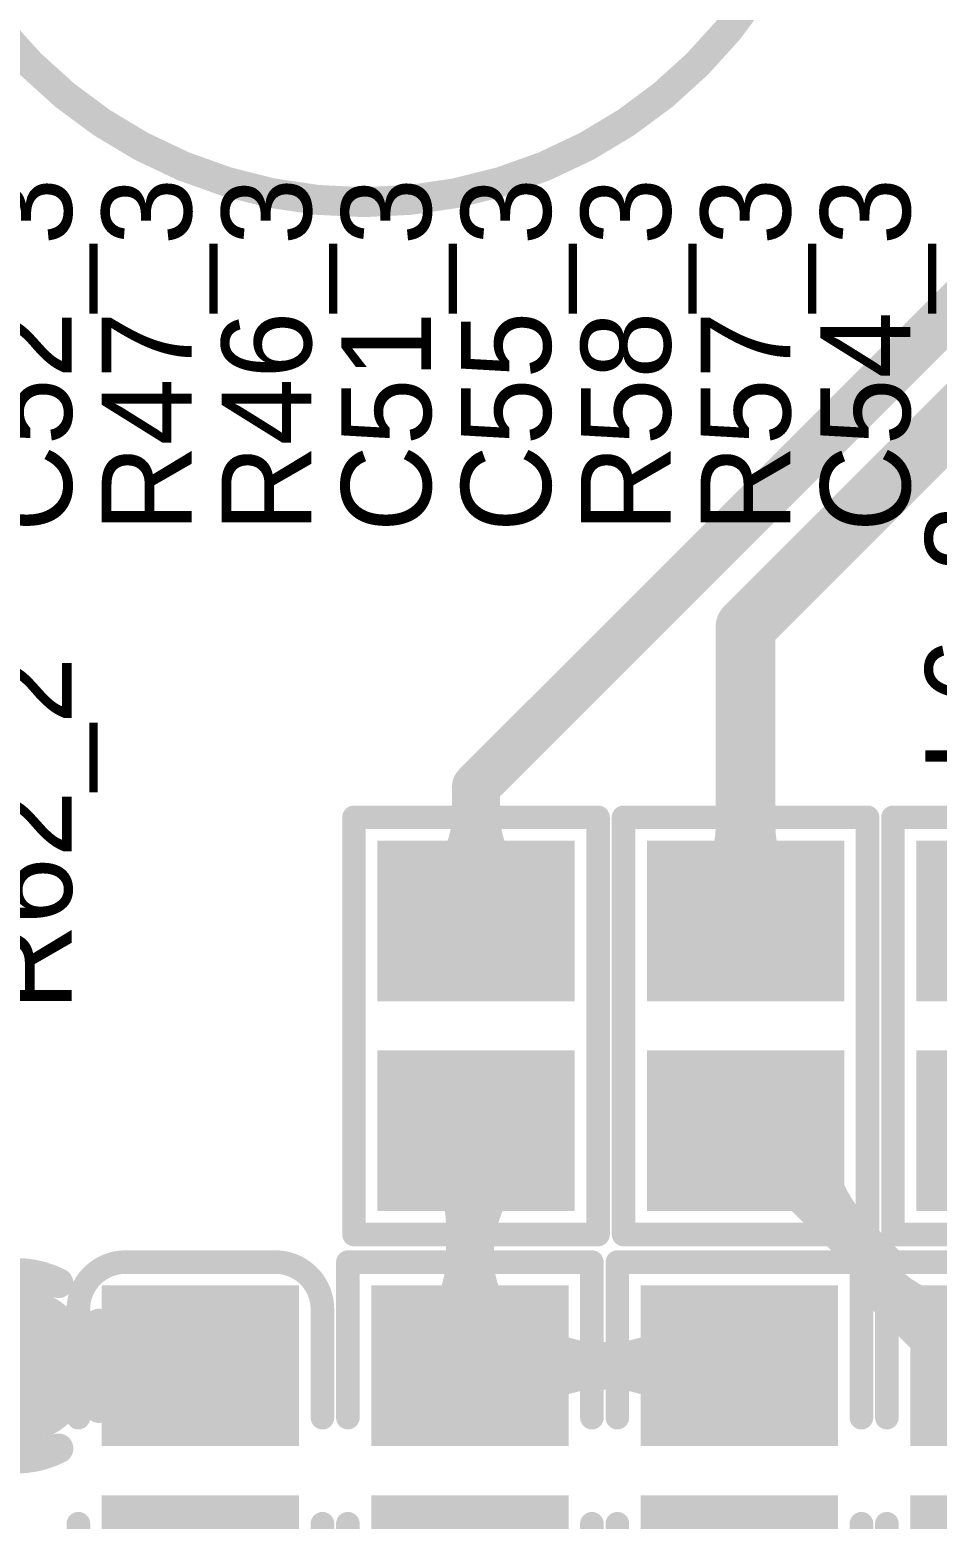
# Model space of a CAD drawing. Header units: millimetres. Extents: x 3.32 to 12.49, y 5.66 to 10.73.
# Drawn here: x 8.353 to 8.656, y 8.6939 to 9.1915 of the extents above; entities that cross this region are included whole.
import ezdxf

# ---------------------------------------------------------------- set-up
doc = ezdxf.new("R2010")
doc.units = ezdxf.units.MM
doc.header["$MEASUREMENT"] = 0
for name, color, linetype in [('BottomLayer', 5, 'Continuous'), ('InternalPlane1', 76, 'Continuous'), ('InternalPlane2', 16, 'Continuous'), ('MultiLayer', 9, 'Continuous'), ('TopLayer', 1, 'Continuous'), ('TopOverlay', 2, 'Continuous'), ('TopPaste', 8, 'Continuous'), ('TopSolder', 216, 'Continuous'), ('ViaHoleLayer', 16, 'Continuous')]:
    doc.layers.add(name, color=color, linetype=linetype)

# ---------------------------------------------------------------- blocks, each defined once
blk = doc.blocks.new('0805_C_388')
at = {"layer": 'TopLayer'}
for points in [[(-0.05787, -0.02894), (-0.0122, -0.02894), (-0.05787, 0.02894), (-0.0122, 0.02894)], [(0.0122, -0.02894), (0.05787, -0.02894), (0.0122, 0.02894), (0.05787, 0.02894)]]:
    blk.add_solid(points, dxfattribs=at)
at = {"layer": 'TopOverlay', "const_width": 0.00787}
for points in [[(-0.06969, 0.025, -0.414214), (-0.05394, 0.04075)], [(0.05394, 0.04075, -0.414213), (0.06969, 0.025)], [(-0.05394, -0.04075, -0.414213), (-0.06969, -0.025)], [(0.06968, -0.025, -0.414214), (0.05394, -0.04075)]]:
    blk.add_lwpolyline(points, format="xyb", dxfattribs=at)
for points in [[(-0.01772, 0.04075), (-0.05394, 0.04075)], [(0.05394, 0.04075), (0.01772, 0.04075)], [(-0.06969, -0.025), (-0.06969, 0.025)], [(0.06968, -0.025), (0.06968, 0.025)], [(-0.01772, -0.04075), (-0.05394, -0.04075)], [(0.05394, -0.04075), (0.01772, -0.04075)]]:
    blk.add_lwpolyline(points, dxfattribs=at)
at = {"layer": 'TopOverlay', "const_width": 0.00394}
for points in [[(-0.05591, 0.04075, 1), (-0.05197, 0.04075, 1)], [(-0.05591, 0.04075, 1), (-0.05197, 0.04075, 1)], [(-0.01969, 0.04075, 1), (-0.01575, 0.04075, 1)], [(0.01575, 0.04075, 1), (0.01969, 0.04075, 1)], [(0.05197, 0.04075, 1), (0.05591, 0.04075, 1)], [(0.05197, 0.04075, 1), (0.05591, 0.04075, 1)], [(-0.07165, 0.025, 1), (-0.06772, 0.025, 1)], [(-0.07165, 0.025, 1), (-0.06772, 0.025, 1)], [(0.06772, 0.025, 1), (0.07165, 0.025, 1)], [(0.06772, 0.025, 1), (0.07165, 0.025, 1)], [(-0.07165, -0.025, 1), (-0.06772, -0.025, 1)], [(-0.07165, -0.025, 1), (-0.06772, -0.025, 1)], [(0.06772, -0.025, 1), (0.07165, -0.025, 1)], [(0.06772, -0.025, 1), (0.07165, -0.025, 1)], [(-0.05591, -0.04075, 1), (-0.05197, -0.04075, 1)], [(-0.05591, -0.04075, 1), (-0.05197, -0.04075, 1)], [(-0.01969, -0.04075, 1), (-0.01575, -0.04075, 1)], [(0.01575, -0.04075, 1), (0.01969, -0.04075, 1)], [(0.05197, -0.04075, 1), (0.05591, -0.04075, 1)], [(0.05197, -0.04075, 1), (0.05591, -0.04075, 1)]]:
    blk.add_lwpolyline(points, format="xyb", close=True, dxfattribs=at)
at = {"layer": 'TopPaste'}
for points in [[(-0.05787, -0.02894), (-0.0122, -0.02894), (-0.05787, 0.02894), (-0.0122, 0.02894)], [(0.0122, -0.02894), (0.05787, -0.02894), (0.0122, 0.02894), (0.05787, 0.02894)]]:
    blk.add_solid(points, dxfattribs=at)
at = {"layer": 'TopSolder'}
for points in [[(-0.06187, -0.03294), (-0.0082, -0.03294), (-0.06187, 0.03294), (-0.0082, 0.03294)], [(0.0082, -0.03294), (0.06187, -0.03294), (0.0082, 0.03294), (0.06187, 0.03294)]]:
    blk.add_solid(points, dxfattribs=at)
blk = doc.blocks.new('0805_R_422')
at = {"layer": 'TopLayer'}
for points in [[(-0.05787, -0.02894), (-0.0122, -0.02894), (-0.05787, 0.02894), (-0.0122, 0.02894)], [(0.0122, -0.02894), (0.05787, -0.02894), (0.0122, 0.02894), (0.05787, 0.02894)]]:
    blk.add_solid(points, dxfattribs=at)
at = {"layer": 'TopOverlay', "const_width": 0.00787}
for points in [[(-0.06968, 0.04075), (-0.01772, 0.04075)], [(-0.06968, 0.04075), (-0.06968, -0.04075)], [(0.01772, 0.04075), (0.06968, 0.04075)], [(0.06968, 0.04075), (0.06968, -0.04075)], [(-0.06968, -0.04075), (-0.01772, -0.04075)], [(0.01772, -0.04075), (0.06968, -0.04075)]]:
    blk.add_lwpolyline(points, dxfattribs=at)
at = {"layer": 'TopOverlay', "const_width": 0.00394}
for points in [[(-0.07165, 0.04075, 1), (-0.06772, 0.04075, 1)], [(-0.07165, 0.04075, 1), (-0.06772, 0.04075, 1)], [(-0.01969, 0.04075, 1), (-0.01575, 0.04075, 1)], [(0.01575, 0.04075, 1), (0.01969, 0.04075, 1)], [(0.06772, 0.04075, 1), (0.07165, 0.04075, 1)], [(0.06772, 0.04075, 1), (0.07165, 0.04075, 1)], [(-0.07165, -0.04075, 1), (-0.06772, -0.04075, 1)], [(-0.07165, -0.04075, 1), (-0.06772, -0.04075, 1)], [(-0.01969, -0.04075, 1), (-0.01575, -0.04075, 1)], [(0.01575, -0.04075, 1), (0.01969, -0.04075, 1)], [(0.06772, -0.04075, 1), (0.07165, -0.04075, 1)], [(0.06772, -0.04075, 1), (0.07165, -0.04075, 1)]]:
    blk.add_lwpolyline(points, format="xyb", close=True, dxfattribs=at)
at = {"layer": 'TopPaste'}
for points in [[(-0.05787, -0.02894), (-0.0122, -0.02894), (-0.05787, 0.02894), (-0.0122, 0.02894)], [(0.0122, -0.02894), (0.05787, -0.02894), (0.0122, 0.02894), (0.05787, 0.02894)]]:
    blk.add_solid(points, dxfattribs=at)
at = {"layer": 'TopSolder'}
for points in [[(-0.06187, -0.03294), (-0.0082, -0.03294), (-0.06187, 0.03294), (-0.0082, 0.03294)], [(0.0082, -0.03294), (0.06187, -0.03294), (0.0082, 0.03294), (0.06187, 0.03294)]]:
    blk.add_solid(points, dxfattribs=at)
blk = doc.blocks.new('0805_R_424')
at = {"layer": 'TopLayer'}
for points in [[(-0.05787, -0.02894), (-0.0122, -0.02894), (-0.05787, 0.02894), (-0.0122, 0.02894)], [(0.0122, -0.02894), (0.05787, -0.02894), (0.0122, 0.02894), (0.05787, 0.02894)]]:
    blk.add_solid(points, dxfattribs=at)
at = {"layer": 'TopOverlay', "const_width": 0.00787}
for points in [[(-0.06968, 0.04075), (-0.01772, 0.04075)], [(-0.06968, 0.04075), (-0.06968, -0.04075)], [(0.01772, 0.04075), (0.06968, 0.04075)], [(0.06968, 0.04075), (0.06968, -0.04075)], [(-0.06968, -0.04075), (-0.01772, -0.04075)], [(0.01772, -0.04075), (0.06968, -0.04075)]]:
    blk.add_lwpolyline(points, dxfattribs=at)
at = {"layer": 'TopOverlay', "const_width": 0.00394}
for points in [[(-0.07165, 0.04075, 1), (-0.06772, 0.04075, 1)], [(-0.07165, 0.04075, 1), (-0.06772, 0.04075, 1)], [(-0.01969, 0.04075, 1), (-0.01575, 0.04075, 1)], [(0.01575, 0.04075, 1), (0.01969, 0.04075, 1)], [(0.06772, 0.04075, 1), (0.07165, 0.04075, 1)], [(0.06772, 0.04075, 1), (0.07165, 0.04075, 1)], [(-0.07165, -0.04075, 1), (-0.06772, -0.04075, 1)], [(-0.07165, -0.04075, 1), (-0.06772, -0.04075, 1)], [(-0.01969, -0.04075, 1), (-0.01575, -0.04075, 1)], [(0.01575, -0.04075, 1), (0.01969, -0.04075, 1)], [(0.06772, -0.04075, 1), (0.07165, -0.04075, 1)], [(0.06772, -0.04075, 1), (0.07165, -0.04075, 1)]]:
    blk.add_lwpolyline(points, format="xyb", close=True, dxfattribs=at)
at = {"layer": 'TopPaste'}
for points in [[(-0.05787, -0.02894), (-0.0122, -0.02894), (-0.05787, 0.02894), (-0.0122, 0.02894)], [(0.0122, -0.02894), (0.05787, -0.02894), (0.0122, 0.02894), (0.05787, 0.02894)]]:
    blk.add_solid(points, dxfattribs=at)
at = {"layer": 'TopSolder'}
for points in [[(-0.06187, -0.03294), (-0.0082, -0.03294), (-0.06187, 0.03294), (-0.0082, 0.03294)], [(0.0082, -0.03294), (0.06187, -0.03294), (0.0082, 0.03294), (0.06187, 0.03294)]]:
    blk.add_solid(points, dxfattribs=at)
blk = doc.blocks.new('0805_R_429')
at = {"layer": 'TopLayer'}
for points in [[(-0.05787, -0.02894), (-0.0122, -0.02894), (-0.05787, 0.02894), (-0.0122, 0.02894)], [(0.0122, -0.02894), (0.05787, -0.02894), (0.0122, 0.02894), (0.05787, 0.02894)]]:
    blk.add_solid(points, dxfattribs=at)
at = {"layer": 'TopOverlay', "const_width": 0.00787}
for points in [[(-0.06968, 0.04075), (-0.01772, 0.04075)], [(-0.06968, 0.04075), (-0.06968, -0.04075)], [(0.01772, 0.04075), (0.06968, 0.04075)], [(0.06968, 0.04075), (0.06968, -0.04075)], [(-0.06968, -0.04075), (-0.01772, -0.04075)], [(0.01772, -0.04075), (0.06968, -0.04075)]]:
    blk.add_lwpolyline(points, dxfattribs=at)
at = {"layer": 'TopOverlay', "const_width": 0.00394}
for points in [[(-0.07165, 0.04075, 1), (-0.06772, 0.04075, 1)], [(-0.07165, 0.04075, 1), (-0.06772, 0.04075, 1)], [(-0.01969, 0.04075, 1), (-0.01575, 0.04075, 1)], [(0.01575, 0.04075, 1), (0.01969, 0.04075, 1)], [(0.06772, 0.04075, 1), (0.07165, 0.04075, 1)], [(0.06772, 0.04075, 1), (0.07165, 0.04075, 1)], [(-0.07165, -0.04075, 1), (-0.06772, -0.04075, 1)], [(-0.07165, -0.04075, 1), (-0.06772, -0.04075, 1)], [(-0.01969, -0.04075, 1), (-0.01575, -0.04075, 1)], [(0.01575, -0.04075, 1), (0.01969, -0.04075, 1)], [(0.06772, -0.04075, 1), (0.07165, -0.04075, 1)], [(0.06772, -0.04075, 1), (0.07165, -0.04075, 1)]]:
    blk.add_lwpolyline(points, format="xyb", close=True, dxfattribs=at)
at = {"layer": 'TopPaste'}
for points in [[(-0.05787, -0.02894), (-0.0122, -0.02894), (-0.05787, 0.02894), (-0.0122, 0.02894)], [(0.0122, -0.02894), (0.05787, -0.02894), (0.0122, 0.02894), (0.05787, 0.02894)]]:
    blk.add_solid(points, dxfattribs=at)
at = {"layer": 'TopSolder'}
for points in [[(-0.06187, -0.03294), (-0.0082, -0.03294), (-0.06187, 0.03294), (-0.0082, 0.03294)], [(0.0082, -0.03294), (0.06187, -0.03294), (0.0082, 0.03294), (0.06187, 0.03294)]]:
    blk.add_solid(points, dxfattribs=at)
blk = doc.blocks.new('0805_L_474')
at = {"layer": 'TopLayer'}
for points in [[(-0.05787, -0.02894), (-0.0122, -0.02894), (-0.05787, 0.02894), (-0.0122, 0.02894)], [(0.0122, -0.02894), (0.05787, -0.02894), (0.0122, 0.02894), (0.05787, 0.02894)]]:
    blk.add_solid(points, dxfattribs=at)
at = {"layer": 'TopOverlay', "const_width": 0.00787}
for points in [[(-0.06968, -0.04075), (-0.06968, 0.04075)], [(0.06968, 0.04075), (-0.06968, 0.04075)], [(0.06968, -0.04075), (0.06968, 0.04075)], [(0.06968, -0.04075), (-0.06968, -0.04075)]]:
    blk.add_lwpolyline(points, dxfattribs=at)
at = {"layer": 'TopOverlay', "const_width": 0.00394}
for points in [[(-0.07165, 0.04075, 1), (-0.06772, 0.04075, 1)], [(-0.07165, 0.04075, 1), (-0.06772, 0.04075, 1)], [(0.06772, 0.04075, 1), (0.07165, 0.04075, 1)], [(0.06772, 0.04075, 1), (0.07165, 0.04075, 1)], [(-0.07165, -0.04075, 1), (-0.06772, -0.04075, 1)], [(-0.07165, -0.04075, 1), (-0.06772, -0.04075, 1)], [(0.06772, -0.04075, 1), (0.07165, -0.04075, 1)], [(0.06772, -0.04075, 1), (0.07165, -0.04075, 1)]]:
    blk.add_lwpolyline(points, format="xyb", close=True, dxfattribs=at)
at = {"layer": 'TopPaste'}
for points in [[(-0.05787, -0.02894), (-0.0122, -0.02894), (-0.05787, 0.02894), (-0.0122, 0.02894)], [(0.0122, -0.02894), (0.05787, -0.02894), (0.0122, 0.02894), (0.05787, 0.02894)]]:
    blk.add_solid(points, dxfattribs=at)
at = {"layer": 'TopSolder'}
for points in [[(-0.06187, -0.03294), (-0.0082, -0.03294), (-0.06187, 0.03294), (-0.0082, 0.03294)], [(0.0082, -0.03294), (0.06187, -0.03294), (0.0082, 0.03294), (0.06187, 0.03294)]]:
    blk.add_solid(points, dxfattribs=at)
blk = doc.blocks.new('0805_L_477')
at = {"layer": 'TopLayer'}
for points in [[(-0.05787, -0.02894), (-0.0122, -0.02894), (-0.05787, 0.02894), (-0.0122, 0.02894)], [(0.0122, -0.02894), (0.05787, -0.02894), (0.0122, 0.02894), (0.05787, 0.02894)]]:
    blk.add_solid(points, dxfattribs=at)
at = {"layer": 'TopOverlay', "const_width": 0.00787}
for points in [[(-0.06968, 0.04075), (-0.06968, -0.04075)], [(-0.06968, 0.04075), (0.06968, 0.04075)], [(0.06968, 0.04075), (0.06968, -0.04075)], [(-0.06968, -0.04075), (0.06968, -0.04075)]]:
    blk.add_lwpolyline(points, dxfattribs=at)
at = {"layer": 'TopOverlay', "const_width": 0.00394}
for points in [[(-0.07165, 0.04075, 1), (-0.06772, 0.04075, 1)], [(-0.07165, 0.04075, 1), (-0.06772, 0.04075, 1)], [(0.06772, 0.04075, 1), (0.07165, 0.04075, 1)], [(0.06772, 0.04075, 1), (0.07165, 0.04075, 1)], [(-0.07165, -0.04075, 1), (-0.06772, -0.04075, 1)], [(-0.07165, -0.04075, 1), (-0.06772, -0.04075, 1)], [(0.06772, -0.04075, 1), (0.07165, -0.04075, 1)], [(0.06772, -0.04075, 1), (0.07165, -0.04075, 1)]]:
    blk.add_lwpolyline(points, format="xyb", close=True, dxfattribs=at)
at = {"layer": 'TopPaste'}
for points in [[(-0.05787, -0.02894), (-0.0122, -0.02894), (-0.05787, 0.02894), (-0.0122, 0.02894)], [(0.0122, -0.02894), (0.05787, -0.02894), (0.0122, 0.02894), (0.05787, 0.02894)]]:
    blk.add_solid(points, dxfattribs=at)
at = {"layer": 'TopSolder'}
for points in [[(-0.06187, -0.03294), (-0.0082, -0.03294), (-0.06187, 0.03294), (-0.0082, 0.03294)], [(0.0082, -0.03294), (0.06187, -0.03294), (0.0082, 0.03294), (0.06187, 0.03294)]]:
    blk.add_solid(points, dxfattribs=at)
blk = doc.blocks.new('0805_L_480')
at = {"layer": 'TopLayer'}
for points in [[(-0.05787, -0.02894), (-0.0122, -0.02894), (-0.05787, 0.02894), (-0.0122, 0.02894)], [(0.0122, -0.02894), (0.05787, -0.02894), (0.0122, 0.02894), (0.05787, 0.02894)]]:
    blk.add_solid(points, dxfattribs=at)
at = {"layer": 'TopOverlay', "const_width": 0.00787}
for points in [[(-0.06968, 0.04075), (-0.06968, -0.04075)], [(-0.06968, 0.04075), (0.06968, 0.04075)], [(0.06968, 0.04075), (0.06968, -0.04075)], [(-0.06968, -0.04075), (0.06968, -0.04075)]]:
    blk.add_lwpolyline(points, dxfattribs=at)
at = {"layer": 'TopOverlay', "const_width": 0.00394}
for points in [[(-0.07165, 0.04075, 1), (-0.06772, 0.04075, 1)], [(-0.07165, 0.04075, 1), (-0.06772, 0.04075, 1)], [(0.06772, 0.04075, 1), (0.07165, 0.04075, 1)], [(0.06772, 0.04075, 1), (0.07165, 0.04075, 1)], [(-0.07165, -0.04075, 1), (-0.06772, -0.04075, 1)], [(-0.07165, -0.04075, 1), (-0.06772, -0.04075, 1)], [(0.06772, -0.04075, 1), (0.07165, -0.04075, 1)], [(0.06772, -0.04075, 1), (0.07165, -0.04075, 1)]]:
    blk.add_lwpolyline(points, format="xyb", close=True, dxfattribs=at)
at = {"layer": 'TopPaste'}
for points in [[(-0.05787, -0.02894), (-0.0122, -0.02894), (-0.05787, 0.02894), (-0.0122, 0.02894)], [(0.0122, -0.02894), (0.05787, -0.02894), (0.0122, 0.02894), (0.05787, 0.02894)]]:
    blk.add_solid(points, dxfattribs=at)
at = {"layer": 'TopSolder'}
for points in [[(-0.06187, -0.03294), (-0.0082, -0.03294), (-0.06187, 0.03294), (-0.0082, 0.03294)], [(0.0082, -0.03294), (0.06187, -0.03294), (0.0082, 0.03294), (0.06187, 0.03294)]]:
    blk.add_solid(points, dxfattribs=at)

msp = doc.modelspace()

# ---------------------------------------------------------------- linework, layer by layer
at = {"layer": 'BottomLayer', "const_width": 0.012}
msp.add_lwpolyline([(8.34246, 8.74512, 1), (8.35446, 8.74512, 1)], format="xyb", close=True, dxfattribs=at)
at = {"layer": 'InternalPlane1', "const_width": 0.01}
for points in [[(8.33439, 8.77274, -0.240079), (8.36254, 8.77274)], [(8.37609, 8.75919, -0.240079), (8.37609, 8.73104)], [(8.36254, 8.7175, -0.240079), (8.33439, 8.7175)]]:
    msp.add_lwpolyline(points, format="xyb", dxfattribs=at)
at = {"layer": 'InternalPlane1', "const_width": 0.005}
for points in [[(8.36004, 8.77274, 1), (8.36504, 8.77274, 1)], [(8.37359, 8.75919, 1), (8.37859, 8.75919, 1)], [(8.37359, 8.73104, 1), (8.37859, 8.73104, 1)], [(8.36004, 8.7175, 1), (8.36504, 8.7175, 1)]]:
    msp.add_lwpolyline(points, format="xyb", close=True, dxfattribs=at)
at = {"layer": 'InternalPlane2', "const_width": 0.026}
msp.add_lwpolyline([(8.33546, 8.74512, 1), (8.36146, 8.74512, 1)], format="xyb", close=True, dxfattribs=at)
at = {"layer": 'MultiLayer', "const_width": 0.012}
msp.add_lwpolyline([(8.34246, 8.74512, 1), (8.35446, 8.74512, 1)], format="xyb", close=True, dxfattribs=at)
at = {"layer": 'TopLayer'}
for points, const_width in [([(8.50201, 8.93866), (8.70701, 9.14366)], 0.016), ([(8.59201, 8.99189), (8.73301, 9.13289)], 0.02), ([(8.59201, 8.8937), (8.59201, 8.99189)], 0.02), ([(8.50201, 8.8937), (8.50201, 8.93866)], 0.016), ([(8.49996, 8.82157), (8.50201, 8.82362)], 0.016), ([(8.49996, 8.74512), (8.49996, 8.82157)], 0.016), ([(8.59201, 8.82362), (8.63701, 8.77862)], 0.016), ([(8.63701, 8.77247), (8.63701, 8.77862)], 0.016), ([(8.63701, 8.77247), (8.66436, 8.74512)], 0.016), ([(8.40996, 8.74512), (8.41496, 8.75012)], 0.02), ([(8.34701, 8.74366), (8.34846, 8.74512)], 0.02), ([(8.34846, 8.74512), (8.40996, 8.74512)], 0.02), ([(8.49051, 8.74512), (8.49996, 8.74512)], 0.016), ([(8.50492, 8.74512), (8.58996, 8.74512)], 0.016)]:
    msp.add_lwpolyline(points, dxfattribs=dict(at, const_width=const_width))
for points, const_width in [([(8.58701, 8.99189, 1), (8.59701, 8.99189, 1)], 0.01), ([(8.58701, 8.99189, 1), (8.59701, 8.99189, 1)], 0.01), ([(8.49801, 8.93866, 1), (8.50601, 8.93866, 1)], 0.008), ([(8.49801, 8.93866, 1), (8.50601, 8.93866, 1)], 0.008), ([(8.49801, 8.92951, 1), (8.50601, 8.92951, 1)], 0.008), ([(8.49801, 8.92951, 1), (8.50601, 8.92951, 1)], 0.008), ([(8.58701, 8.92469, 1), (8.59701, 8.92469, 1)], 0.01), ([(8.58701, 8.92469, 1), (8.59701, 8.92469, 1)], 0.01), ([(8.48752, 8.90419, 1), (8.49552, 8.90419, 1)], 0.008), ([(8.5085, 8.90419, 1), (8.5165, 8.90419, 1)], 0.008), ([(8.57793, 8.90278, 1), (8.58793, 8.90278, 1)], 0.01), ([(8.59608, 8.90278, 1), (8.60608, 8.90278, 1)], 0.01), ([(8.58701, 8.8937, 1), (8.59701, 8.8937, 1)], 0.01), ([(8.49801, 8.8937, 1), (8.50601, 8.8937, 1)], 0.008), ([(8.49596, 8.82157, 1), (8.50396, 8.82157, 1)], 0.008), ([(8.49596, 8.82157, 1), (8.50396, 8.82157, 1)], 0.008), ([(8.49801, 8.82362, 1), (8.50601, 8.82362, 1)], 0.008), ([(8.58801, 8.82362, 1), (8.59601, 8.82362, 1)], 0.008), ([(8.60894, 8.82362, 1), (8.61694, 8.82362, 1)], 0.008), ([(8.48752, 8.81313, 1), (8.49552, 8.81313, 1)], 0.008), ([(8.5085, 8.81313, 1), (8.5165, 8.81313, 1)], 0.008), ([(8.59411, 8.80879, 1), (8.60211, 8.80879, 1)], 0.008), ([(8.60902, 8.80261, 1), (8.61702, 8.80261, 1)], 0.008), ([(8.49596, 8.79275, 1), (8.50396, 8.79275, 1)], 0.008), ([(8.62375, 8.78788, 1), (8.63175, 8.78788, 1)], 0.008), ([(8.49596, 8.78287, 1), (8.50396, 8.78287, 1)], 0.008), ([(8.49596, 8.78093, 1), (8.50396, 8.78093, 1)], 0.008), ([(8.49596, 8.78093, 1), (8.50396, 8.78093, 1)], 0.008), ([(8.63301, 8.77862, 1), (8.64101, 8.77862, 1)], 0.008), ([(8.63301, 8.77862, 1), (8.64101, 8.77862, 1)], 0.008), ([(8.63301, 8.77247, 1), (8.64101, 8.77247, 1)], 0.008), ([(8.63301, 8.77247, 1), (8.64101, 8.77247, 1)], 0.008), ([(8.63301, 8.77247, 1), (8.64101, 8.77247, 1)], 0.008), ([(8.38978, 8.75419, 1), (8.39978, 8.75419, 1)], 0.01), ([(8.48547, 8.75561, 1), (8.49347, 8.75561, 1)], 0.008), ([(8.50645, 8.75561, 1), (8.51445, 8.75561, 1)], 0.008), ([(8.51255, 8.75561, 1), (8.52055, 8.75561, 1)], 0.008), ([(8.56937, 8.75561, 1), (8.57737, 8.75561, 1)], 0.008), ([(8.40996, 8.75012, 1), (8.41996, 8.75012, 1)], 0.01), ([(8.34246, 8.74512, 1), (8.35446, 8.74512, 1)], 0.012), ([(8.34201, 8.74366, 1), (8.35201, 8.74366, 1)], 0.01), ([(8.34346, 8.74512, 1), (8.35346, 8.74512, 1)], 0.01), ([(8.34346, 8.74512, 1), (8.35346, 8.74512, 1)], 0.01), ([(8.36787, 8.74512, 1), (8.37787, 8.74512, 1)], 0.01), ([(8.36787, 8.74512, 1), (8.37787, 8.74512, 1)], 0.01), ([(8.40496, 8.74512, 1), (8.41496, 8.74512, 1)], 0.01), ([(8.40496, 8.74512, 1), (8.41496, 8.74512, 1)], 0.01), ([(8.48651, 8.74512, 1), (8.49451, 8.74512, 1)], 0.008), ([(8.49596, 8.74512, 1), (8.50396, 8.74512, 1)], 0.008), ([(8.49596, 8.74512, 1), (8.50396, 8.74512, 1)], 0.008), ([(8.50092, 8.74512, 1), (8.50892, 8.74512, 1)], 0.008), ([(8.53788, 8.74512, 1), (8.54588, 8.74512, 1)], 0.008), ([(8.53788, 8.74512, 1), (8.54588, 8.74512, 1)], 0.008), ([(8.54404, 8.74512, 1), (8.55204, 8.74512, 1)], 0.008), ([(8.54404, 8.74512, 1), (8.55204, 8.74512, 1)], 0.008), ([(8.58596, 8.74512, 1), (8.59396, 8.74512, 1)], 0.008), ([(8.38978, 8.73604, 1), (8.39978, 8.73604, 1)], 0.01), ([(8.51255, 8.73463, 1), (8.52055, 8.73463, 1)], 0.008), ([(8.56937, 8.73463, 1), (8.57737, 8.73463, 1)], 0.008)]:
    msp.add_lwpolyline(points, format="xyb", close=True, dxfattribs=dict(at, const_width=const_width))
for points, const_width in [([(8.50201, 8.92951, -0.198912), (8.49152, 8.90419)], 0.016), ([(8.5125, 8.90419, -0.198912), (8.50201, 8.92951)], 0.016), ([(8.59201, 8.92469, -0.198912), (8.58293, 8.90278)], 0.02), ([(8.60108, 8.90278, -0.198912), (8.59201, 8.92469)], 0.02), ([(8.62775, 8.78788, -0.198912), (8.61294, 8.82362)], 0.016), ([(8.49152, 8.81313, -0.198912), (8.49996, 8.79275)], 0.016), ([(8.49996, 8.78287, -0.198912), (8.5125, 8.81313)], 0.016), ([(8.59811, 8.80879, -0.198912), (8.61302, 8.80261)], 0.016), ([(8.49996, 8.78093, -0.198912), (8.48947, 8.75561)], 0.016), ([(8.51045, 8.75561, -0.198912), (8.49996, 8.78093)], 0.016), ([(8.67236, 8.75988, -0.225318), (8.63701, 8.77247)], 0.016), ([(8.39478, 8.75419, -0.198912), (8.37287, 8.74512)], 0.02), ([(8.54188, 8.74512, -0.198912), (8.51655, 8.75561)], 0.016), ([(8.57337, 8.75561, -0.198912), (8.54804, 8.74512)], 0.016), ([(8.37287, 8.74512, -0.198912), (8.39478, 8.73604)], 0.02), ([(8.51655, 8.73463, -0.198912), (8.54188, 8.74512)], 0.016), ([(8.54804, 8.74512, -0.198912), (8.57337, 8.73463)], 0.016)]:
    msp.add_lwpolyline(points, format="xyb", dxfattribs=dict(at, const_width=const_width))
at = {"layer": 'TopOverlay', "const_width": 0.01}
msp.add_lwpolyline([(8.62205, 9.29134, 1), (8.30709, 9.29134, 1)], format="xyb", close=True, dxfattribs=at)
at = {"layer": 'ViaHoleLayer', "const_width": 0.006}
msp.add_lwpolyline([(8.34546, 8.74512, 1), (8.35146, 8.74512, 1)], format="xyb", close=True, dxfattribs=at)

# ---------------------------------------------------------------- block references
for name, p, rotation in [('0805_L_480', (8.50201, 8.85866), 90), ('0805_L_477', (8.59201, 8.85866), 90), ('0805_L_474', (8.68201, 8.85866), 270), ('0805_C_388', (8.40996, 8.71008), 270), ('0805_R_422', (8.49996, 8.71008), 90), ('0805_R_424', (8.58996, 8.71008), 90), ('0805_R_429', (8.67996, 8.71008), 90)]:
    msp.add_blockref(name, p, dxfattribs=dict(rotation=rotation))

# ---------------------------------------------------------------- texts
at = {"layer": 'TopOverlay'}
for s, p in [('C52_3', (8.36701, 9.02366)), ('R47_3', (8.40701, 9.02366)), ('R46_3', (8.44701, 9.02366)), ('C51_3', (8.48701, 9.02366)), ('C55_3', (8.52701, 9.02366)), ('R58_3', (8.56701, 9.02366)), ('R57_3', (8.60701, 9.02366)), ('C54_3', (8.64701, 9.02366)), ('L6_3', (8.68201, 8.94366)), ('R62_2', (8.36701, 8.86366))]:
    msp.add_text(s, height=0.03, rotation=90, dxfattribs=at).set_placement(p)

doc.saveas('drawing.dxf')
